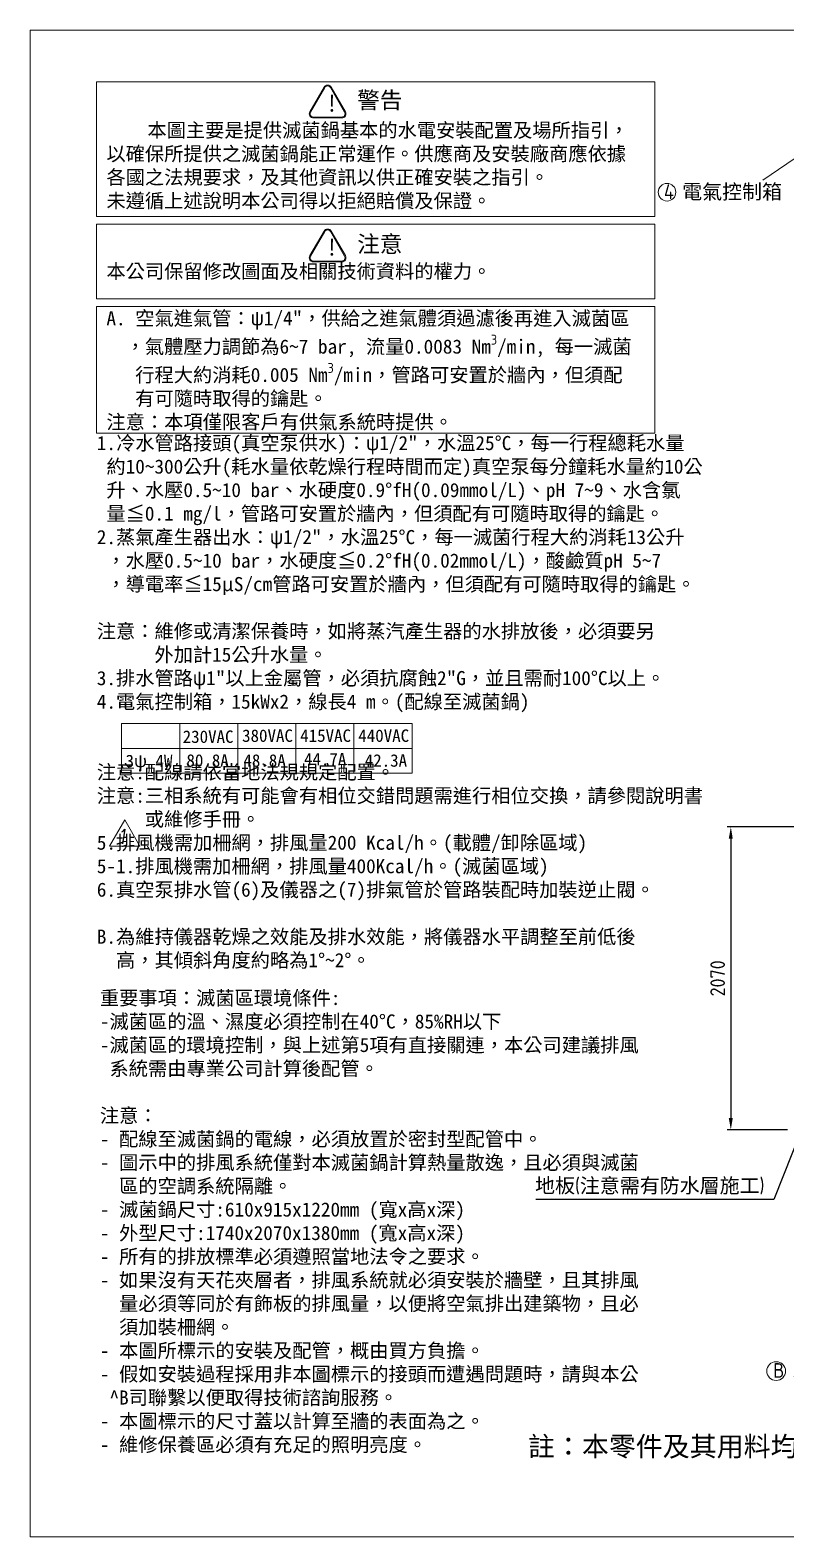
# Model space of a CAD drawing. Header units: millimetres. Extents: x -71403 to 149972, y -2963 to 10300.
# Drawn here: x 0 to 5163, y 0 to 10300 of the extents above; entities that cross this region are included whole.
import ezdxf

# ---------------------------------------------------------------- set-up
doc = ezdxf.new("R2010")
doc.units = ezdxf.units.MM
doc.header["$MEASUREMENT"] = 0
doc.layers.get('0').update_dxf_attribs({"lineweight": 25})
for name, color, linetype, lineweight in [('D', 3, 'Continuous', 13), ('F', 7, 'Continuous', 15), ('T', 4, 'Continuous', 15)]:
    doc.layers.add(name, color=color, linetype=linetype, lineweight=lineweight)
doc.styles.get("Standard").update_dxf_attribs({"font": 'KAIU.TTF'})
doc.styles.add('STU25', font='isocp2.shx')
doc.styles.add('Text', font='romans.shx', dxfattribs={"width": 0.8, "oblique": 10})
doc.dimstyles.new('STU25', dxfattribs={"dimscale": 40, "dimtxt": 2.5, "dimasz": 2, "dimexe": 0.6, "dimexo": 1, "dimgap": 1, "dimtad": 1, "dimdsep": 46, "dimtxsty": 'STU25', "dimcen": 2, "dimazin": 2, "dimtfac": 1, "dimtmove": 0, "dimatfit": 3, "dimfxl": 0, "dimtolj": 1, "dimtzin": 0, "dimarcsym": 0})
doc.dimstyles.new('STU25$7', dxfattribs={"dimscale": 40, "dimtxt": 2.5, "dimasz": 2, "dimexe": 1.25, "dimexo": 0.625, "dimgap": 1, "dimtad": 0, "dimdec": 4, "dimdsep": 46, "dimtxsty": 'STU25', "dimcen": 2.5, "dimazin": 2, "dimtfac": 1, "dimtdec": 4, "dimtmove": 0, "dimatfit": 3, "dimfxl": 0, "dimtolj": 1, "dimtzin": 0, "dimarcsym": 0})

# ---------------------------------------------------------------- blocks, each defined once
blk = doc.blocks.new('*D5')
at = {"layer": 'D', "color": 0, "lineweight": -2}
for p, q in [((5975, 4853), (4763, 4853)), ((4787, 4773), (4787, 2863)), ((5175, 2783), (4763, 2783))]:
    blk.add_line(p, q, dxfattribs=at)
at = {"layer": 'D', "color": 0}
for points in [[(4773, 4773), (4800, 4773), (4787, 4853)], [(4773, 2863), (4800, 2863), (4787, 2783)]]:
    blk.add_solid(points, dxfattribs=at)
at = {"layer": 'Defpoints', "color": 0}
for p in [(6015, 4853), (4787, 2783), (5215, 2783)]:
    blk.add_point(p, dxfattribs=at)
at = {"layer": 'D', "color": 0, "insert": (4697, 3818), "char_height": 100, "attachment_point": 5, "rotation": 90, "style": 'STU25'}
blk.add_mtext('\\A1;2070', dxfattribs=at)

msp = doc.modelspace()

# ---------------------------------------------------------------- hatches: boundary and pattern name
at = {"layer": 'D'}
h = msp.add_hatch(color=11, dxfattribs=at)
edge = h.paths.add_edge_path()
edge.add_line((2007.639, 9909.979), (1910.842, 9742.322))
edge.add_arc((1935.394, 9728.147), 28.35, 149.9999999, 270)
edge.add_line((1935.394, 9699.797), (2128.988, 9699.797))
edge.add_arc((2128.988, 9728.147), 28.35, 270, 389.9999999)
edge.add_line((2153.54, 9742.322), (2056.743, 9909.979))
edge.add_arc((2032.191, 9895.804), 28.35, 30, 150)
edge = h.paths.add_edge_path(flags=16)
edge.add_arc((2032.191, 9895.804), 22.68, 30, 150)
edge.add_line((2012.549, 9907.144), (1915.752, 9739.487))
edge.add_arc((1935.394, 9728.147), 22.68, 149.9999999, 270)
edge.add_line((1935.394, 9705.467), (2128.988, 9705.467))
edge.add_arc((2128.988, 9728.147), 22.68, 270, 389.9999999)
edge.add_line((2148.629, 9739.487), (2051.832, 9907.144))
h = msp.add_hatch(color=11, dxfattribs=at)
edge = h.paths.add_edge_path()
edge.add_ellipse((1935.394, 8744.146), major_axis=(28.35, 0), ratio=1, start_angle=149.9999999, end_angle=270)
edge.add_line((1935.394, 8715.796), (2128.988, 8715.796))
edge.add_ellipse((2128.988, 8744.146), major_axis=(28.35, 0), ratio=1, start_angle=270, end_angle=389.9999999)
edge.add_line((2153.54, 8758.321), (2056.743, 8925.979))
edge.add_ellipse((2032.191, 8911.804), major_axis=(28.35, 0), ratio=1, start_angle=30, end_angle=150)
edge.add_line((2007.639, 8925.979), (1910.842, 8758.321))
edge = h.paths.add_edge_path(flags=16)
edge.add_ellipse((1935.394, 8744.146), major_axis=(22.68, 0), ratio=1, start_angle=149.9999999, end_angle=270)
edge.add_line((1935.394, 8721.466), (2128.988, 8721.466))
edge.add_ellipse((2128.988, 8744.146), major_axis=(22.68, 0), ratio=1, start_angle=270, end_angle=389.9999999)
edge.add_line((2148.629, 8755.486), (2051.832, 8923.144))
edge.add_ellipse((2032.191, 8911.804), major_axis=(22.68, 0), ratio=1, start_angle=30, end_angle=150)
edge.add_line((2012.549, 8923.144), (1915.752, 8755.486))

# ---------------------------------------------------------------- linework, layer by layer
at = {"layer": 'D', "color": 11}
for p, q in [((2007.639, 9909.979), (1910.842, 9742.322)), ((2012.549, 9907.144), (1915.752, 9739.487)), ((2051.832, 9907.144), (2148.629, 9739.487)), ((2056.743, 9909.979), (2153.54, 9742.322)), ((1935.394, 9705.467), (2128.988, 9705.467)), ((1935.394, 9699.797), (2128.988, 9699.797)), ((2007.639, 8925.979), (1910.842, 8758.321)), ((2012.549, 8923.144), (1915.752, 8755.486)), ((2051.832, 8923.144), (2148.629, 8755.486)), ((2056.743, 8925.979), (2153.54, 8758.321)), ((1935.394, 8721.466), (2128.988, 8721.466)), ((1935.394, 8715.796), (2128.988, 8715.796))]:
    msp.add_line(p, q, dxfattribs=at)
at = {"layer": 'D'}
for p, q in [((5690.46, 9741.029), (5005.733, 9275.434)), ((624.575, 5560.122), (624.575, 5219.922)), ((624.575, 5560.122), (2609.075, 5560.122)), ((1021.475, 5560.122), (1021.475, 5219.922)), ((1418.375, 5560.122), (1418.375, 5219.922)), ((1815.275, 5560.122), (1815.275, 5219.922)), ((2212.175, 5560.122), (2212.175, 5219.922)), ((2609.075, 5560.122), (2609.075, 5219.922)), ((624.575, 5390.022), (2609.075, 5390.022)), ((624.575, 5219.922), (2609.075, 5219.922))]:
    msp.add_line(p, q, dxfattribs=at)
at = {"layer": 'D', "color": 11}
for points in [[(453.891, 9947.029), (4267.135, 9947.029), (4267.135, 9026.473), (453.891, 9025.547)], [(453.891, 8972.67), (4267.135, 8973.599), (4267.135, 8462.617), (453.891, 8462.617)], [(453.891, 8411.432), (4267.135, 8411.432), (4267.135, 7544.863), (453.891, 7544.863)]]:
    msp.add_lwpolyline(points, close=True, dxfattribs=at)
at = {"layer": 'D'}
for centre, radius in [((4351.273, 9191.928), 60), ((5096.749, 1133.21), 63.984)]:
    msp.add_circle(centre, radius, dxfattribs=at)
at = {"layer": 'D', "color": 11}
for centre, radius, start, end in [((2032.191, 9895.804), 28.35, 30, 150), ((2032.191, 9895.804), 22.68, 30, 150), ((1935.394, 9728.147), 28.35, 149.9999999, 270), ((1935.394, 9728.147), 22.68, 149.9999999, 270), ((2128.988, 9728.147), 28.35, 270, 29.9999999), ((2128.988, 9728.147), 22.68, 270, 29.9999999), ((2032.191, 8911.804), 28.35, 30, 150), ((2032.191, 8911.804), 22.68, 30, 150), ((1935.394, 8744.146), 28.35, 149.9999999, 270), ((1935.394, 8744.146), 22.68, 149.9999999, 270), ((2128.988, 8744.146), 28.35, 270, 29.9999999), ((2128.988, 8744.146), 22.68, 270, 29.9999999)]:
    msp.add_arc(centre, radius, start, end, dxfattribs=at)
at = {"layer": 'F', "color": 6}
msp.add_lwpolyline([(0, 10300), (0, 0), (14650, 0), (14650, 10300)], close=True, dxfattribs=at)
at = {"layer": 'F', "color": 7}
msp.add_lwpolyline([(646.369, 4900.781), (542.49, 4720.858), (750.247, 4720.858)], close=True, dxfattribs=at)

# ---------------------------------------------------------------- texts
at = {"insert": (3400.938, 686.017), "char_height": 135.00867, "attachment_point": 1, "style": 'STU25'}
msp.add_mtext('{\\f標楷體|b0|i0|c136|p65;註：本零件及其用料均須符合}RoHS{\\f標楷體|b0|i0|c136|p65;指令。}', dxfattribs=at)
at = {"layer": 'D', "color": 11, "attachment_point": 1, "style": 'STU25'}
for s, insert, char_height in [('{\\f標楷體|b0|i0|c136|p65;警告}', (2234.272, 9878.385), 113.4), ('{\\f標楷體|b0|i0|c136|p65;!}', (2022.767, 9856.421), 113.4), ('\\A1;\\P{\\f標楷體|b0|i0|c136|p65;    \\H0.2353x; \\H4.25x;本圖主要是提供滅菌鍋基本的水電安裝配置及場所指引，\\P以確保所提供之滅菌鍋能正常運作。供應商及安裝廠商應依據\\P各國之法規要求，及其他資訊以供正確安裝之指引。\\P未遵循上述說明本公司得以拒絕賠償及保證。\\P\\P\\P本公司保留修改圖面及相關技術資料的權力。\\P\\PA. 空氣進氣管：\\f新細明體|b0|i0|c136|p16;ψ\\f標楷體|b0|i0|c136|p65;1/4"，供給之進氣體須過濾後再進入滅菌區\\P  ，氣體壓力調節為6~7 bar, 流量0.0083 Nm\\Fisocp2.shx;\\H0.7x;\\S3^ ;\\f標楷體|b0|i0|c136|p65;\\H1.429x;/min, 每一滅菌\\P   行程大約消耗0.005 Nm\\Fisocp2.shx;\\H0.7x;\\S3^ ;\\f標楷體|b0|i0|c136|p65;\\H1.429x;/min，管路可安置於牆內，但須配\\P   有可隨時取得的鑰匙。\\P注意：本項僅限客戶有供氣系統時提供。}', (521.075, 9824.752), 96.39), ('{\\f標楷體|b0|i0|c136|p65;!}', (2022.767, 8872.42), 113.4), ('{\\f標楷體|b0|i0|c136|p65;注意}', (2234.272, 8894.384), 113.4), ('{\\f標楷體|b0|i0|c136|p65;1.冷水管路接頭(真空泵供水)：\\f新細明體|b0|i0|c136|p16;ψ\\f標楷體|b0|i0|c136|p65;1/2"，水溫25%%DC，每一行程總耗水量\\P 約10~300公升(耗水量依乾燥行程時間而定)真空泵每分鐘耗水量約10公\\P 升、水壓0.5~10 bar、水硬度0.9%%DfH(0.09mmol/L)、pH 7~9、水含氯\\P 量≦0.1 mg/l，管路可安置於牆內，但須配有可隨時取得的鑰匙。\\P2.蒸氣產生器出水：\\f新細明體|b0|i0|c136|p16;ψ\\f標楷體|b0|i0|c136|p65;1/2"，水溫25%%DC，每一滅菌行程大約消耗13公升\\P ，水壓0.5~10 bar，水硬度≦0.2%%DfH(0.02mmol/L)，酸鹼質pH 5~7\\P ，導電率≦15μS/cm管路可安置於牆內，但須配有可隨時取得的鑰匙。\\P\\P注意：維修或清潔保養時，如將蒸汽產生器的水排放後，必須要另\\P      外加計15公升水量。\\P3.排水管路\\f新細明體|b0|i0|c136|p16;ψ\\f標楷體|b0|i0|c136|p65;1"以上金屬管，必須抗腐蝕2"G，並且需耐100%%DC以上。 \\P4.電氣控制箱，15kWx2，線長4 m。(配線至滅菌鍋) \\P\\P\\P注意:配線請依當地法規規定配置。\\P\\fDFKai-SB|b0|i0|c136|p65;注意:三相系統有可能會有相位交錯問題需進行相位交換，請參閱說明書\\P     或維修手冊。\\P\\f標楷體|b0|i0|c136|p65;5.排風機需加柵網，排風量200 Kcal/h。(載體/卸除區域)\\P5-1.排風機需加柵網，排風量400Kcal/h。(滅菌區域)\\P6.真空泵排水管(6)及儀器之(7)排氣管於管路裝配時加裝逆止閥。\\P\\PB.為維持儀器乾燥之效能及排水效能，將儀器水平調整至前低後\\P  高，其傾斜角度約略為1%%D~2%%D。}', (455.369, 7525.472), 96.39), ('{\\f標楷體|b0|i0|c136|p65;230VAC}', (1042.164, 5512.55), 85.05), ('{\\f標楷體|b0|i0|c136|p65;380VAC}', (1448.003, 5519.565), 85.05), ('{\\f標楷體|b0|i0|c136|p65;415VAC}', (1844.903, 5519.565), 85.05), ('{\\f標楷體|b0|i0|c136|p65;440VAC}', (2241.803, 5519.565), 85.05), ('{\\f標楷體|b0|i0|c136|p65;44.7A}', (1870.844, 5358.646), 85.05), ('{\\f標楷體|b0|i0|c136|p65;3ψ 4W}', (651.574, 5346.942), 85.05), ('{\\f標楷體|b0|i0|c136|p65;80.8A}', (1067.672, 5349.97), 85.05), ('{\\f標楷體|b0|i0|c136|p65;48.8A}', (1456.992, 5349.97), 85.05), ('{\\f標楷體|b0|i0|c136|p65;42.3A}', (2285.935, 5349.97), 85.05), ('{\\f標楷體|b0|i0|c136|p65;重要事項：滅菌區環境條件:\\P-滅菌區的溫、濕度必須控制在40%%DC，85%RH以下\\P-滅菌區的環境控制，與上述第5項有直接關連，本公司建議排風\\P 系統需由專業公司計算後配管。\\P\\P注意：\\P- 配線至滅菌鍋的電線，必須放置於密封型配管中。\\P- 圖示中的排風系統僅對本滅菌鍋計算熱量散逸，且必須與滅菌\\P  區的空調系統隔離。\\P- 滅菌鍋尺寸:610x915x1220mm (寬x高x深)\\P- 外型尺寸:1740x2070x1380mm (寬x高x深)\\P- 所有的排放標準必須遵照當地法令之要求。\\P- 如果沒有天花夾層者，排風系統就必須安裝於牆壁，且其排風\\P  量必須等同於有飾板的排風量，以便將空氣排出建築物，且必\\P  須加裝柵網。\\P- 本圖所標示的安裝及配管，概由買方負擔。\\P- 假如安裝過程採用非本圖標示的接頭而遭遇問題時，請與本公\\P ^B司聯繫以便取得技術諮詢服務。\\P- 本圖標示的尺寸蓋以計算至牆的表面為之。\\P- 維修保養區必須有充足的照明亮度。}', (476.458, 3732.195), 96.39)]:
    msp.add_mtext(s, dxfattribs=dict(at, insert=insert, char_height=char_height))
at = {"layer": 'D', "insert": (4329.943, 9245.65), "char_height": 100, "attachment_point": 1, "style": 'STU25'}
msp.add_mtext('4 {\\f標楷體|b0|i0|c136|p65;電氣控制箱}', dxfattribs=at)
at = {"layer": 'D', "char_height": 100, "attachment_point": 1}
for s, insert in [('{\\C3;地板\\Fisocp2.shx;(\\f標楷體|b0|i0|c136|p65;注意需有防水層施工\\Fisocp2.shx;)}', (3449.304, 2451.455)), ('{\\Fisocp2.shx;\\C3;B \\f標楷體|b0|i0|c136|p65;水平調整腳}', (5075.938, 1187.55))]:
    msp.add_mtext(s, dxfattribs=dict(at, insert=insert))
at = {"layer": 'T', "lineweight": 20, "style": 'Text', "oblique": 10, "width": 0.8}
msp.add_text('1', height=100, dxfattribs=at).set_placement((592.519, 4738.683))

# ---------------------------------------------------------------- dimensions: what is measured, and where the dimension line sits
at = {"layer": 'D'}
dim = msp.add_linear_dim(base=(4786.533, 2782.636), p1=(6014.928, 4852.636), p2=(5214.928, 2782.636), angle=90, dimstyle='STU25', dxfattribs=at)
dim.commit()
dim.dimension.update_dxf_attribs({"geometry": '*D5', "text_midpoint": (4696.523, 3817.636)})

# ---------------------------------------------------------------- leaders
msp.add_leader([(5270.442, 2782.636), (5080.432, 2306.991), (3453.878, 2306.991)], dimstyle='STU25$7', override={"dimgap": 1, "dimtad": 0}, dxfattribs=at)

doc.saveas('drawing.dxf')
